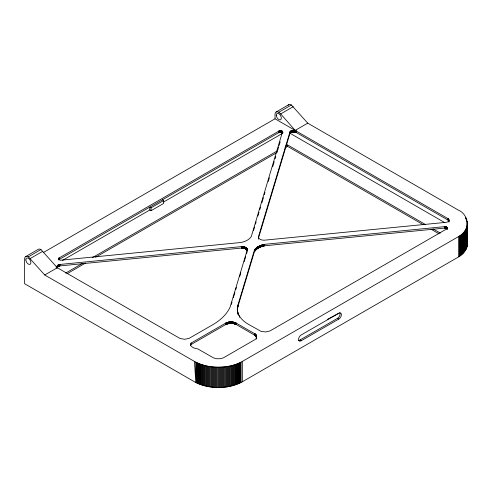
<?xml version="1.0" encoding="UTF-8"?>
<svg xmlns="http://www.w3.org/2000/svg" width="492" height="492" viewBox="0 0 492 492"><rect width="100%" height="100%" fill="white"/><g stroke="black" fill="none" stroke-linecap="round" stroke-linejoin="round"><path stroke-width="0.74" d="M204.641 385.833L204.641 365.488L199.242 363.742L194.488 361.454L44.735 274.997L28.376 256.836A5.338 3.081 60 0 0 24.6 259.013L24.6 283.718L195.121 382.155C209.629 389.467 227.931 389.424 242.304 381.798L458.113 257.193C463.605 254.044 468.704 247.931 467.111 241.209M205.459 386.029L205.459 365.691L204.641 365.488M206.277 386.22L206.277 365.876L205.459 365.691M207.107 386.398L207.107 366.054L206.277 365.876M207.95 386.564L207.95 366.22L207.107 366.054M208.792 386.712L208.792 366.374L207.95 366.22M209.647 386.853L209.647 366.509L208.792 366.374M210.502 386.976L210.502 366.638L209.647 366.509M211.363 387.093L211.363 366.749L210.502 366.638M212.237 387.192L212.237 366.847L211.363 366.749M213.11 387.278L213.11 366.934L212.237 366.847M213.983 387.352L213.983 367.007L213.11 366.934M214.863 387.413L214.863 367.069L213.983 367.007M215.742 387.456L215.742 367.112L214.863 367.069M216.628 387.493L216.628 367.149L215.742 367.112M217.513 387.512L217.513 367.167L216.628 367.149M218.399 387.518L218.399 367.173C226.646 367.13 235.071 365.55 242.304 361.454L458.716 236.48C470.217 231.302 469.608 214.764 458.113 209.973L307.746 123.154L291.387 104.987A5.338 3.081 60 0 0 288.115 105.282M219.284 387.512L219.284 367.167M220.164 387.493L220.164 367.149M221.049 387.456L221.049 367.112M221.929 387.413L221.929 367.069M222.808 387.352L222.808 367.007M223.688 387.278L223.688 366.934M224.561 387.192L224.561 366.847M225.428 387.093L225.428 366.749M226.289 386.976L226.289 366.638M227.15 386.853L227.15 366.509M227.999 386.712L227.999 366.374M228.848 386.564L228.848 366.22M229.684 386.398L229.684 366.054M230.514 386.22L230.514 365.876M231.338 386.029L231.338 365.691M232.15 385.833L232.15 365.488M232.956 385.617L232.956 365.273M233.749 385.39L233.749 365.046M234.53 385.15L234.53 364.812M235.305 384.904L235.305 364.56M236.062 384.639L236.062 364.295M236.812 384.369L236.812 364.025M237.55 384.086L237.55 363.742M238.269 383.791L238.269 363.447M238.983 383.483L238.983 363.139M239.678 383.17L239.678 362.825M240.354 382.844L240.354 362.499M241.025 382.505L241.025 362.161M242.304 381.798L242.304 361.454M237.347 308.859L237.907 305.108L254.389 250.256C256.578 246.713 260.785 245.114 264.684 244.327L444.448 226.658C445.623 226.4 448.077 227.415 446.853 228.835L269.991 330.944L265.68 331.952L261.129 331.405L247.98 324.043C242.55 320.858 237.378 315.538 237.347 308.859L237.347 310.311L237.907 306.559L254.389 251.707C256.578 248.171 260.785 246.566 264.684 245.785L444.448 228.11C445.777 227.501 447.88 230.305 447 227.501M57.047 266.412L57.933 268.085L180.115 338.527L184.605 339.283L189.026 338.404L212.335 324.997C219.598 320.784 226.388 315.04 230.022 307.309L247.248 249.973C247.267 247.205 243.645 246.498 241.449 246.615L59.87 264.462L57.336 265.76L57.035 268.238M282.648 133.627C283.964 131.37 280.606 129.95 278.798 131.143L59.151 257.956C57.386 259.112 59.883 260.582 61.137 260.17L240.988 242.488C244.881 241.658 249.02 240.035 251.277 236.566L282.556 131.622M57.047 267.863L57.939 266.639L59.87 265.92L241.449 248.066L245.256 248.718L246.572 249.604L247.224 250.705L247.199 249.161M231.345 304.351L232.009 302.149M233.331 297.74L234.881 292.592M235.76 289.653L236.424 287.445M239.739 276.418L240.846 272.746M244.155 261.719L245.705 256.572M246.59 253.632L247.248 251.424M253.485 230.674L254.592 227.003M255.471 224.069L256.135 221.861M257.9 215.988L259.001 212.316M259.887 209.377L260.551 207.175M261.873 202.772L263.417 197.63M264.302 194.691L264.96 192.489M268.275 181.474L269.376 177.803M272.685 166.788L274.228 161.647M275.114 158.707L275.778 156.505M277.101 152.102L278.644 146.96M279.087 145.491L280.188 141.819M258.638 237.568L289.893 133.578C291.135 131.548 294.179 131.536 296.141 132.434L448.12 220.182L448.956 221.406M289.923 132.053L258.423 236.849C258.62 239.53 262.021 240.237 264.222 240.207L446.133 222.322C447.923 222.378 450.18 220.078 448.12 218.725L296.141 130.983C293.995 129.87 289.29 130.214 289.893 133.578M191.124 343.053L190.361 344.609A8.899 5.135 0 0 0 197.759 348.877L213.651 357.955L216.954 358.779L220.545 358.68L223.429 357.825L254.893 339.658C257.181 338.447 257.181 335.064 254.893 333.847L235.871 322.887L232.427 321.996L228.657 322.125L225.945 322.949L191.124 343.053L190.613 345.501M58.653 258.417L58.653 259.868M58.726 258.312L58.726 259.77M282.654 133.35L281.196 132.262L278.866 132.557L58.812 259.671L58.917 258.122M25.707 256.572L38.29 249.303A5.338 3.081 60 0 1 40.959 249.567L57.318 267.734L44.735 274.997M276.129 111.991L288.718 104.722M28.376 256.836L40.959 249.567M43.825 252.273L275.028 118.793L275.028 114.433A5.338 3.081 60 0 1 278.798 112.256L291.387 104.987M30.264 258.509L42.847 251.246M278.798 112.256L280.686 113.929L293.275 106.659M149.814 209.973L149.814 207.064L151.069 207.796L163.658 200.527L163.658 203.436L151.069 210.699L149.814 209.973L62.318 260.489M163.725 201.941L282.371 133.443M275.028 118.793L295.163 130.417L307.746 123.154M65.713 273.054L82.324 263.466M92.287 257.71L276.978 151.081M285.618 146.093L287.611 144.943L425.697 224.666M67.041 273.743L85.645 263.005M95.608 257.248L276.978 152.538M284.954 147.938L287.611 146.401L423.046 224.592M191.124 344.511L225.945 324.406L229.536 323.453L232.956 323.521L236.012 324.406L254.893 335.304L256.639 337.789M338.859 313.219L301.104 335.015A3.561 2.054 -60 0 0 298.589 339.523A3.561 2.054 -60 0 0 301.368 340.655L338.859 319.031A3.561 2.042 -59.8 0 0 341.356 314.985L341.362 314.376A3.561 2.06 -60.4 0 0 338.859 313.201L327.5 319.351M298.589 340.439A3.561 2.06 -60.1 0 0 300.108 339.935L337.598 318.306L338.859 319.031M278.866 131.106L278.866 132.557M217.513 367.167L218.399 367.173M289.677 133.068L444.75 222.618M433.003 228.885L440.303 233.097M431.01 229.192L438.975 233.792M162.397 199.801L163.658 200.527M300.108 339.935L301.368 340.661M56.02 266.984L57.318 267.734M282.254 131.278L282.31 132.779M280.686 113.929L295.163 130.417M448.778 219.444L448.907 221.997M237.39 311.338L237.581 312.703L237.581 311.252M194.488 361.454L195.773 382.505L195.773 362.161M467.388 222.901L467.388 244.266M467.295 221.88L467.295 245.287M467.216 221.375L467.216 245.797M467.111 225.963L467.111 246.308M466.982 226.468L466.982 246.812M466.834 219.856L466.834 221.363M466.834 226.972L466.834 247.316M466.662 227.47L466.662 247.814M466.465 227.974L466.465 248.312M466.25 218.362L466.25 219.869M466.25 228.466L466.25 248.811M466.01 228.958L466.01 249.303M465.746 217.384L465.746 218.891M465.746 229.444L465.746 249.788M465.463 229.93L465.463 250.274M465.155 230.41L465.155 250.754M464.823 230.883L464.823 251.227M464.479 231.357L464.479 251.695M464.104 231.818L464.104 252.162M463.716 232.279L463.716 252.617M463.304 232.728L463.304 253.072M462.867 233.177L462.867 253.521M462.418 233.614L462.418 253.958M461.945 234.044L461.945 254.389M461.453 234.469L461.453 254.813M460.942 234.887L460.942 255.231M460.414 235.299L460.414 255.643M459.866 235.699L459.866 256.043M459.3 236.092L459.3 256.437M458.716 236.48L458.716 256.818M448.925 219.801L448.925 221.923M448.741 219.37L448.778 220.896M448.642 219.235L448.692 220.754M448.532 219.1L448.593 220.619M448.409 218.971L448.476 220.49M448.341 218.909L448.341 220.361M448.2 218.786L448.273 220.299M448.12 218.725L448.12 220.182M447.173 227.802L447.197 229.364M447.074 227.599L447.148 229.204M446.877 227.359L446.964 228.903M446.779 227.267L446.828 228.768M446.724 228.675L446.668 227.181L446.607 228.595M446.478 227.064L446.545 228.552M446.41 227.027L446.41 228.479M446.269 226.96L446.342 228.442M446.201 226.923L446.201 228.38M446.047 226.867L446.121 228.35M445.967 226.837L445.967 228.288M445.881 226.812L445.881 228.263M445.801 226.787L445.801 228.239M445.715 226.763L445.715 228.22M445.543 226.726L445.629 228.196M445.457 226.707L445.457 228.165M445.365 226.695L445.365 228.147M445.278 226.683L445.278 228.134M445.186 226.671L445.186 228.128M445.094 226.664L445.094 228.116M445.002 226.658L445.002 228.11M444.817 226.652L444.909 228.103M444.725 226.646L444.725 228.103M444.633 226.652L444.633 228.103M444.54 226.652L444.54 228.103M444.448 226.658L444.448 228.11M296.141 130.983L296.141 132.434M296.043 130.934L296.043 132.385M295.938 130.884L295.938 132.342M295.833 130.841L295.833 132.293M295.729 130.798L295.729 132.25M295.618 130.755L295.618 132.207M295.501 130.718L295.501 132.17M295.385 130.681L295.385 132.133M295.268 130.644L295.268 132.096M295.151 130.614L295.151 132.065M295.028 130.583L295.028 132.034M294.905 130.558L294.905 132.01M294.782 130.534L294.782 131.985M294.659 130.509L294.659 131.961M294.53 130.491L294.53 131.942M294.4 130.472L294.4 131.924M294.271 130.46L294.271 131.911M294.142 130.448L294.142 131.899M294.013 130.435L294.013 131.887M293.878 130.429L293.878 131.881M293.749 130.423L293.749 131.881M293.619 130.423L293.619 131.874M293.484 130.423L293.484 131.874M293.355 130.429L293.355 131.881M293.226 130.435L293.226 131.887M293.091 130.441L293.091 131.893M292.961 130.454L292.961 131.905M292.832 130.466L292.832 131.924M292.703 130.485L292.703 131.936M292.58 130.503L292.58 131.954M292.451 130.528L292.451 131.979M292.328 130.552L292.328 132.004M292.205 130.577L292.205 132.028M292.082 130.608L292.082 132.059M291.959 130.638L291.959 132.09M291.842 130.669L291.842 132.127M291.725 130.706L291.725 132.157M291.615 130.743L291.615 132.2M291.504 130.786L291.504 132.237M291.393 130.829L291.393 132.28M291.289 130.872L291.289 132.33M291.184 130.921L291.184 132.373M291.086 130.97L291.086 132.422M290.987 131.02L290.987 132.477M290.895 131.075L290.895 132.526M290.803 131.13L290.803 132.582M290.717 131.186L290.717 132.637M290.631 131.247L290.551 132.76M290.477 131.364L290.477 132.822M290.403 131.432L290.403 132.883M290.329 131.493L290.268 133.012M290.206 131.628L290.145 133.148M290.096 131.764L290.046 133.289M289.997 131.905L289.96 133.43M287.611 144.943L287.611 146.401M282.488 131.518L282.525 133.025M282.359 131.37L282.451 132.92M282.199 131.235L282.199 132.686M282.076 131.149L282.137 132.643M282.008 131.106L282.008 132.563M281.861 131.032L281.934 132.52M281.787 130.995L281.787 132.453M281.707 130.964L281.707 132.416M281.547 130.903L281.627 132.385M281.461 130.878L281.461 132.33M281.375 130.854L281.375 132.305M281.289 130.829L281.289 132.286M281.196 130.81L281.196 132.262M281.104 130.792L281.104 132.243M280.92 130.761L281.012 132.231M280.821 130.755L280.821 132.207M280.729 130.743L280.729 132.194M280.631 130.737L280.631 132.188M280.532 130.737L280.532 132.188M280.44 130.731L280.44 132.188M280.342 130.737L280.342 132.188M280.243 130.737L280.243 132.188M280.151 130.743L280.151 132.194M280.053 130.749L280.053 132.207M279.96 130.761L279.96 132.213M279.862 130.774L279.862 132.231M279.77 130.792L279.77 132.243M279.677 130.81L279.591 132.28M279.499 130.854L279.499 132.305M279.413 130.878L279.413 132.33M279.327 130.903L279.327 132.354M279.247 130.934L279.247 132.385M279.167 130.964L279.087 132.446M279.013 131.026L279.013 132.483M278.798 131.143L278.798 132.594M264.684 244.327L264.684 245.785M264.444 244.376L264.444 245.828M264.21 244.426L264.21 245.877M263.976 244.475L263.976 245.926M263.743 244.53L263.743 245.982M263.509 244.585L263.509 246.037M263.275 244.641L263.275 246.092M263.048 244.696L263.048 246.154M262.82 244.758L262.82 246.215M262.593 244.819L262.593 246.277M262.365 244.887L262.365 246.338M262.144 244.954L262.144 246.406M261.922 245.022L261.922 246.474M261.707 245.096L261.707 246.547M261.486 245.17L261.486 246.621M261.27 245.244L261.27 246.695M261.061 245.317L261.061 246.775M260.846 245.397L260.846 246.849M260.637 245.477L260.637 246.929M260.434 245.563L260.434 247.015M260.225 245.643L260.225 247.101M260.028 245.729L260.028 247.187M259.825 245.822L259.825 247.273M259.628 245.908L259.628 247.359M259.432 246L259.432 247.451M259.241 246.092L259.241 247.55M259.05 246.191L259.05 247.642M258.866 246.283L258.866 247.74M258.681 246.381L258.681 247.839M258.571 237.728L258.571 239.18M258.497 246.486L258.497 247.937M258.318 246.584L258.318 248.036M258.14 246.689L258.14 248.14M257.968 246.793L257.968 248.245M257.796 246.898L257.796 248.355M257.63 247.009L257.63 248.46M257.464 247.119L257.464 248.571M257.304 247.23L257.304 248.681M257.144 247.341L257.144 248.792M256.984 247.451L256.984 248.909M256.83 247.568L256.83 249.02M256.683 247.685L256.683 249.137M256.639 336.337L256.67 338.102M256.535 247.802L256.535 249.253M256.541 335.919L256.541 339.043M256.424 335.612L256.504 337.272M256.393 247.925L256.393 249.376M256.326 335.415L256.375 336.965M256.252 248.042L256.252 249.493M256.27 335.31L256.27 336.768M256.117 248.165L256.117 249.616M256.147 335.113L256.215 336.669M256.012 334.923L256.086 336.473M255.981 248.288L255.981 249.739M255.938 334.824L255.938 336.276M255.852 248.411L255.852 249.862M255.865 334.732L255.865 336.184M255.723 248.534L255.723 249.991M255.778 334.634L255.778 336.091M255.6 248.663L255.6 250.114M255.606 334.455L255.699 335.999M255.514 334.363L255.514 335.815M255.483 248.792L255.483 250.243M255.422 334.271L255.422 335.728M255.366 248.915L255.366 250.373M255.323 334.185L255.323 335.636M255.25 249.05L255.25 250.502M255.219 334.099L255.219 335.55M255.139 249.18L255.139 250.631M255.114 334.013L255.114 335.47M255.034 249.309L255.034 250.76M255.004 333.933L255.004 335.384M254.93 249.444L254.93 250.895M254.893 333.847L254.893 335.304M254.831 249.573L254.831 251.031M254.739 249.708L254.739 251.16M254.647 249.844L254.647 251.295M254.555 249.979L254.475 251.572M254.389 250.256L254.389 251.707M247.101 248.897L247.175 250.526M247.015 248.724L247.064 250.268M246.91 248.558L246.966 250.096M246.787 248.392L246.849 249.924M246.72 248.306L246.72 249.764M246.646 248.226L246.646 249.684M246.492 248.073L246.572 249.604M246.412 247.993L246.412 249.45M246.32 247.919L246.32 249.376M246.234 247.845L246.234 249.303M246.135 247.777L246.135 249.229M246.037 247.704L246.037 249.155M245.938 247.636L245.938 249.087M245.828 247.568L245.828 249.026M245.723 247.507L245.723 248.958M245.606 247.439L245.606 248.897M245.496 247.384L245.496 248.835M245.379 247.322L245.379 248.774M245.256 247.267L245.256 248.718M245.133 247.212L245.133 248.663M245.004 247.156L245.004 248.608M244.875 247.107L244.875 248.558M244.745 247.058L244.745 248.509M244.61 247.009L244.61 248.466M244.469 246.966L244.469 248.423M244.333 246.929L244.333 248.38M244.192 246.886L244.192 248.337M244.05 246.849L244.05 248.3M243.903 246.818L243.903 248.269M243.755 246.781L243.755 248.239M243.608 246.756L243.608 248.208M243.46 246.726L243.46 248.183M243.312 246.701L243.312 248.159M243.159 246.683L243.159 248.134M243.005 246.664L243.005 248.116M242.851 246.646L242.851 248.097M242.697 246.633L242.697 248.085M242.544 246.621L242.544 248.073M242.384 246.609L242.384 248.066M242.23 246.603L242.23 248.06M242.076 246.603L242.076 248.054M241.916 246.603L241.916 248.054M241.763 246.603L241.763 248.054M241.603 246.609L241.603 248.06M241.449 246.615L241.449 248.066M239.383 315.925L239.383 317.377M238.392 313.951L238.392 315.403M238.017 312.949L238.017 314.4M237.907 305.108L237.907 306.559M237.913 312.611L237.913 314.062M237.808 305.446L237.808 306.897M237.722 305.784L237.722 307.236M237.642 306.122L237.575 307.918M237.513 306.805L237.464 308.601M237.464 310.569L237.519 312.365M237.421 307.488L237.427 311.682M236.012 322.949L236.012 324.406M235.871 322.887L235.871 324.339M235.73 322.82L235.73 324.277M235.582 322.758L235.582 324.216M235.428 322.703L235.428 324.154M235.281 322.647L235.281 324.099M235.127 322.592L235.127 324.043M234.967 322.537L234.967 323.988M234.807 322.488L234.807 323.939M234.647 322.438L234.647 323.89M234.487 322.389L234.487 323.841M234.321 322.346L234.321 323.798M234.155 322.303L234.155 323.754M233.989 322.26L233.989 323.718M233.823 322.223L233.823 323.674M233.651 322.186L233.651 323.638M233.479 322.155L233.479 323.607M233.306 322.125L233.306 323.576M233.134 322.094L233.134 323.545M232.956 322.063L232.956 323.521M232.778 322.039L232.778 323.496M232.605 322.02L232.605 323.472M232.427 321.996L232.427 323.453M232.242 321.983L232.242 323.435M232.064 321.965L232.064 323.416M231.886 321.952L231.886 323.404M231.707 321.94L231.707 323.398M231.523 321.934L231.523 323.385M231.345 321.928L231.345 323.379M231.16 321.922L231.16 323.379M230.982 321.922L230.982 323.373M230.797 321.922L230.797 323.379M230.619 321.928L230.619 323.379M230.434 321.934L230.434 323.385M230.256 321.94L230.256 323.398M230.078 321.952L230.078 323.404M229.893 321.965L229.893 323.416M229.715 321.983L229.715 323.435M229.536 321.996L229.536 323.453M229.358 322.02L229.358 323.472M229.18 322.039L229.18 323.496M229.008 322.063L229.008 323.521M228.829 322.094L228.829 323.545M228.657 322.125L228.657 323.576M228.485 322.155L228.485 323.607M228.313 322.186L228.313 323.638M228.14 322.223L228.14 323.674M227.974 322.26L227.974 323.718M227.802 322.303L227.802 323.754M227.636 322.346L227.636 323.798M227.476 322.389L227.476 323.841M227.31 322.438L227.31 323.89M227.15 322.488L227.15 323.939M226.996 322.537L226.996 323.988M226.837 322.592L226.837 324.043M226.683 322.647L226.683 324.099M226.529 322.703L226.529 324.154M226.382 322.758L226.382 324.216M226.234 322.82L226.234 324.277M226.092 322.887L226.092 324.339M225.945 322.949L225.945 324.406M203.842 365.273L203.842 385.617M203.048 365.046L203.048 385.39M202.261 364.812L202.261 385.15M201.492 364.56L201.492 384.904M200.73 364.295L200.73 384.639M199.98 364.025L199.98 384.369M199.242 363.742L199.242 384.086M198.522 363.447L198.522 383.791M197.815 363.139L197.815 383.483M197.12 362.825L197.12 383.17M196.437 362.499L196.437 382.844M151.069 207.796L151.069 210.699M59.87 264.462L59.87 265.92M59.747 264.487L59.747 265.938M59.624 264.512L59.624 265.963M59.501 264.536L59.501 265.988M59.384 264.567L59.384 266.018M59.268 264.598L59.268 266.049M59.151 259.407L59.151 257.956L59.028 259.493M59.151 264.628L59.151 266.086M59.034 264.665L59.034 266.117M58.972 258.079L58.917 259.579M58.923 264.702L58.923 266.154M58.812 264.745L58.812 266.197M58.702 264.782L58.702 266.24M58.597 264.831L58.597 266.283M58.499 264.874L58.499 266.326M58.394 264.924L58.394 266.375M58.302 264.973L58.302 266.424M58.204 265.022L58.204 266.473M58.111 265.077L58.111 266.529M58.025 265.133L58.025 266.584M57.939 265.188L57.939 266.639M57.859 265.243L57.779 266.756M57.705 265.366L57.705 266.818M57.632 265.428L57.632 266.885M57.564 265.495L57.502 267.015M57.441 265.625L57.386 267.144M57.336 265.76L57.287 267.285M57.244 265.901L57.164 267.494M57.134 266.117L57.06 267.789M339.781 312.684A3.561 2.042 -59.8 0 1 337.598 318.287M25.867 259.948A3.561 2.054 60 0 0 29.784 264.413A3.561 2.054 60 0 0 29.477 259.216A3.561 2.054 60 0 0 25.867 259.948M276.289 115.368A3.561 2.054 60 0 0 280.212 119.833A3.561 2.054 60 0 0 279.905 114.636A3.561 2.054 60 0 0 276.289 115.368"/></g></svg>
